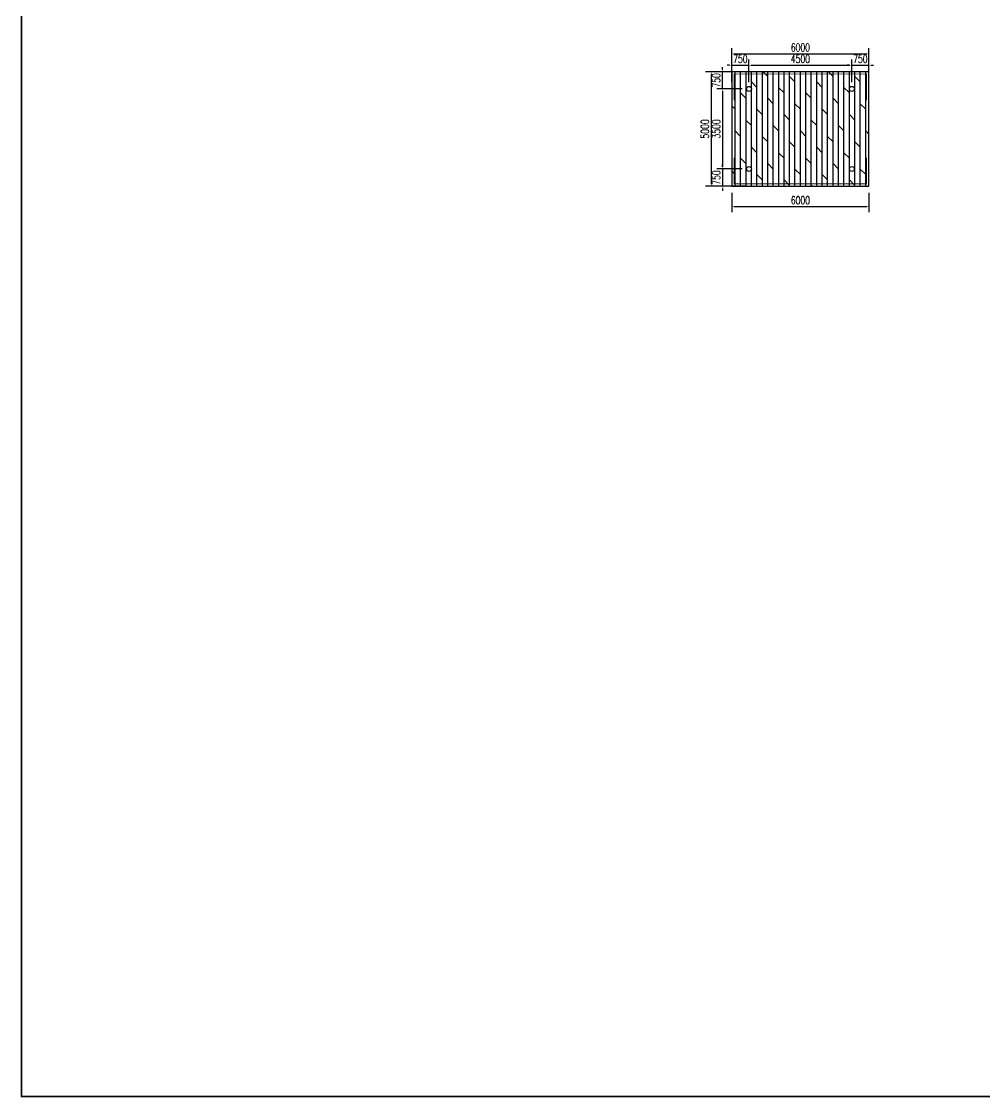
# Model space of a CAD drawing. Header units: millimetres. Extents: x -2430464 to 225692, y -180 to 1805330.
# Drawn here: x -809778 to -767638, y 716932 to 763958 of the extents above; entities that cross this region are included whole.
import ezdxf

# ---------------------------------------------------------------- set-up
doc = ezdxf.new("R2010")
doc.units = ezdxf.units.MM
doc.header["$LTSCALE"] = 1000
doc.layers.get('DEFPOINTS').update_dxf_attribs({"linetype": 'CONTINUOUS'})
for name, color, linetype in [('W-PLASTIC_RAILINGS塑木栏杆', 6, 'CONTINUOUS'), ('W-STEEL_FRAME钢架', 3, 'CONTINUOUS'), ('W-WOOD_FLOOR木地板', 30, 'CONTINUOUS'), ('建筑', 7, 'CONTINUOUS')]:
    doc.layers.add(name, color=color, linetype=linetype)
doc.layers.add('工作线', color=1, linetype='CONTINUOUS', lineweight=35)
doc.styles.add('STANDARD_T3', font='simplex.shx', dxfattribs={"width": 0.7, "bigfont": 'gbcbig.shx'})
doc.dimstyles.new('W&&100', dxfattribs={"dimtxt": 350, "dimasz": 100, "dimexe": 250, "dimexo": 300, "dimgap": 100, "dimtad": 1, "dimdec": 0, "dimzin": 0, "dimdsep": 46, "dimtxsty": 'STANDARD_T3', "dimcen": 0.09, "dimclrd": 1, "dimclre": 1, "dimclrt": 7, "dimazin": 2, "dimtfac": 1, "dimtdec": 0, "dimtix": 1, "dimtmove": 2, "dimatfit": 3, "dimfxl": 0, "dimtolj": 1, "dimtzin": 0, "dimarcsym": 0})

# ---------------------------------------------------------------- blocks, each defined once
blk = doc.blocks.new('*D237')
at = {"layer": 'DEFPOINTS', "color": 0, "transparency": 16777216}
for p in [(-772694, 762547), (-778694, 761757), (-772694, 761757)]:
    blk.add_point(p, dxfattribs=at)
at = {"layer": 'W-STEEL_FRAME钢架', "color": 1, "lineweight": -2, "transparency": 16777216}
for p, q in [((-778694, 762057), (-778694, 762797)), ((-772694, 762057), (-772694, 762797)), ((-778594, 762547), (-772794, 762547))]:
    blk.add_line(p, q, dxfattribs=at)
at = {"layer": 'W-STEEL_FRAME钢架', "color": 1, "transparency": 16777216}
for points in [[(-778594, 762563), (-778594, 762530), (-778694, 762547)], [(-772794, 762563), (-772794, 762530), (-772694, 762547)]]:
    blk.add_solid(points, dxfattribs=at)
at = {"layer": 'W-STEEL_FRAME钢架', "color": 7, "transparency": 16777216, "insert": (-775694, 762822), "char_height": 350, "attachment_point": 5, "style": 'STANDARD_T3'}
blk.add_mtext('\\A1;6000', dxfattribs=at)
blk = doc.blocks.new('*D238')
at = {"layer": 'DEFPOINTS', "color": 0, "transparency": 16777216}
for p in [(-778694, 761757), (-779596, 756757), (-778694, 756757)]:
    blk.add_point(p, dxfattribs=at)
at = {"layer": 'W-STEEL_FRAME钢架', "color": 1, "lineweight": -2, "transparency": 16777216}
for p, q in [((-778994, 761757), (-779846, 761757)), ((-779596, 761657), (-779596, 756857)), ((-778994, 756757), (-779846, 756757))]:
    blk.add_line(p, q, dxfattribs=at)
at = {"layer": 'W-STEEL_FRAME钢架', "color": 1, "transparency": 16777216}
for points in [[(-779612, 761657), (-779579, 761657), (-779596, 761757)], [(-779612, 756857), (-779579, 756857), (-779596, 756757)]]:
    blk.add_solid(points, dxfattribs=at)
at = {"layer": 'W-STEEL_FRAME钢架', "color": 7, "transparency": 16777216, "insert": (-779871, 759257), "char_height": 350, "attachment_point": 5, "rotation": 90, "style": 'STANDARD_T3'}
blk.add_mtext('\\A1;5000', dxfattribs=at)
blk = doc.blocks.new('*D235')
at = {"layer": 'DEFPOINTS', "color": 0, "transparency": 16777216}
for p in [(-779101, 761757), (-777914, 761757), (-777944, 761007)]:
    blk.add_point(p, dxfattribs=at)
at = {"layer": 'W-STEEL_FRAME钢架', "color": 1, "lineweight": -2, "transparency": 16777216}
for p, q in [((-779101, 761857), (-779101, 761957)), ((-778214, 761757), (-779351, 761757)), ((-779101, 761007), (-779101, 761757)), ((-778244, 761007), (-779351, 761007)), ((-779101, 760907), (-779101, 760807))]:
    blk.add_line(p, q, dxfattribs=at)
at = {"layer": 'W-STEEL_FRAME钢架', "color": 1, "transparency": 16777216}
for points in [[(-779118, 761857), (-779084, 761857), (-779101, 761757)], [(-779118, 760907), (-779084, 760907), (-779101, 761007)]]:
    blk.add_solid(points, dxfattribs=at)
at = {"layer": 'W-STEEL_FRAME钢架', "color": 7, "transparency": 16777216, "insert": (-779376, 761382), "char_height": 350, "attachment_point": 5, "rotation": 90, "style": 'STANDARD_T3'}
blk.add_mtext('\\A1;750', dxfattribs=at)
blk = doc.blocks.new('*D239')
at = {"layer": 'DEFPOINTS', "color": 0, "transparency": 16777216}
for p in [(-777944, 761007), (-779101, 757507), (-777944, 757507)]:
    blk.add_point(p, dxfattribs=at)
at = {"layer": 'W-STEEL_FRAME钢架', "color": 1, "lineweight": -2, "transparency": 16777216}
for p, q in [((-778244, 761007), (-779351, 761007)), ((-779101, 760907), (-779101, 757607)), ((-778244, 757507), (-779351, 757507))]:
    blk.add_line(p, q, dxfattribs=at)
at = {"layer": 'W-STEEL_FRAME钢架', "color": 1, "transparency": 16777216}
for points in [[(-779118, 760907), (-779084, 760907), (-779101, 761007)], [(-779118, 757607), (-779084, 757607), (-779101, 757507)]]:
    blk.add_solid(points, dxfattribs=at)
at = {"layer": 'W-STEEL_FRAME钢架', "color": 7, "transparency": 16777216, "insert": (-779376, 759257), "char_height": 350, "attachment_point": 5, "rotation": 90, "style": 'STANDARD_T3'}
blk.add_mtext('\\A1;3500', dxfattribs=at)
blk = doc.blocks.new('*D240')
at = {"layer": 'DEFPOINTS', "color": 0, "transparency": 16777216}
for p in [(-777944, 757507), (-779101, 756757), (-777794, 756757)]:
    blk.add_point(p, dxfattribs=at)
at = {"layer": 'W-STEEL_FRAME钢架', "color": 1, "lineweight": -2, "transparency": 16777216}
for p, q in [((-779101, 757607), (-779101, 757707)), ((-778244, 757507), (-779351, 757507)), ((-779101, 757507), (-779101, 756757)), ((-778094, 756757), (-779351, 756757)), ((-779101, 756657), (-779101, 756557))]:
    blk.add_line(p, q, dxfattribs=at)
at = {"layer": 'W-STEEL_FRAME钢架', "color": 1, "transparency": 16777216}
for points in [[(-779118, 757607), (-779084, 757607), (-779101, 757507)], [(-779118, 756657), (-779084, 756657), (-779101, 756757)]]:
    blk.add_solid(points, dxfattribs=at)
at = {"layer": 'W-STEEL_FRAME钢架', "color": 7, "transparency": 16777216, "insert": (-779376, 757132), "char_height": 350, "attachment_point": 5, "rotation": 90, "style": 'STANDARD_T3'}
blk.add_mtext('\\A1;750', dxfattribs=at)
blk = doc.blocks.new('*D236')
at = {"layer": 'DEFPOINTS', "color": 0, "transparency": 16777216}
for p in [(-777944, 762046), (-778694, 761007), (-777944, 761007)]:
    blk.add_point(p, dxfattribs=at)
at = {"layer": 'W-STEEL_FRAME钢架', "color": 1, "lineweight": -2, "transparency": 16777216}
for p, q in [((-778694, 761307), (-778694, 762296)), ((-777944, 761307), (-777944, 762296)), ((-778794, 762046), (-778894, 762046)), ((-778694, 762046), (-777944, 762046)), ((-777844, 762046), (-777744, 762046))]:
    blk.add_line(p, q, dxfattribs=at)
at = {"layer": 'W-STEEL_FRAME钢架', "color": 1, "transparency": 16777216}
for points in [[(-778794, 762063), (-778794, 762030), (-778694, 762046)], [(-777844, 762063), (-777844, 762030), (-777944, 762046)]]:
    blk.add_solid(points, dxfattribs=at)
at = {"layer": 'W-STEEL_FRAME钢架', "color": 7, "transparency": 16777216, "insert": (-778319, 762321), "char_height": 350, "attachment_point": 5, "style": 'STANDARD_T3'}
blk.add_mtext('\\A1;750', dxfattribs=at)
blk = doc.blocks.new('*D241')
at = {"layer": 'DEFPOINTS', "color": 0, "transparency": 16777216}
for p in [(-773444, 762046), (-777944, 761007), (-773444, 761007)]:
    blk.add_point(p, dxfattribs=at)
at = {"layer": 'W-STEEL_FRAME钢架', "color": 1, "lineweight": -2, "transparency": 16777216}
for p, q in [((-777944, 761307), (-777944, 762296)), ((-773444, 761307), (-773444, 762296)), ((-777844, 762046), (-773544, 762046))]:
    blk.add_line(p, q, dxfattribs=at)
at = {"layer": 'W-STEEL_FRAME钢架', "color": 1, "transparency": 16777216}
for points in [[(-777844, 762063), (-777844, 762030), (-777944, 762046)], [(-773544, 762063), (-773544, 762030), (-773444, 762046)]]:
    blk.add_solid(points, dxfattribs=at)
at = {"layer": 'W-STEEL_FRAME钢架', "color": 7, "transparency": 16777216, "insert": (-775694, 762321), "char_height": 350, "attachment_point": 5, "style": 'STANDARD_T3'}
blk.add_mtext('\\A1;4500', dxfattribs=at)
blk = doc.blocks.new('*D242')
at = {"layer": 'DEFPOINTS', "color": 0, "transparency": 16777216}
for p in [(-772694, 762046), (-773444, 761007), (-772694, 761056)]:
    blk.add_point(p, dxfattribs=at)
at = {"layer": 'W-STEEL_FRAME钢架', "color": 1, "lineweight": -2, "transparency": 16777216}
for p, q in [((-773444, 761307), (-773444, 762296)), ((-772694, 761356), (-772694, 762296)), ((-773544, 762046), (-773644, 762046)), ((-773444, 762046), (-772694, 762046)), ((-772594, 762046), (-772494, 762046))]:
    blk.add_line(p, q, dxfattribs=at)
at = {"layer": 'W-STEEL_FRAME钢架', "color": 1, "transparency": 16777216}
for points in [[(-773544, 762063), (-773544, 762030), (-773444, 762046)], [(-772594, 762063), (-772594, 762030), (-772694, 762046)]]:
    blk.add_solid(points, dxfattribs=at)
at = {"layer": 'W-STEEL_FRAME钢架', "color": 7, "transparency": 16777216, "insert": (-773069, 762321), "char_height": 350, "attachment_point": 5, "style": 'STANDARD_T3'}
blk.add_mtext('\\A1;750', dxfattribs=at)
blk = doc.blocks.new('*D243')
at = {"layer": 'DEFPOINTS', "color": 0, "transparency": 16777216}
for p in [(-778694, 756757), (-772694, 756757), (-772694, 755861)]:
    blk.add_point(p, dxfattribs=at)
at = {"layer": 'W-STEEL_FRAME钢架', "color": 1, "lineweight": -2, "transparency": 16777216}
for p, q in [((-778694, 756457), (-778694, 755611)), ((-772694, 756457), (-772694, 755611)), ((-778594, 755861), (-772794, 755861))]:
    blk.add_line(p, q, dxfattribs=at)
at = {"layer": 'W-STEEL_FRAME钢架', "color": 1, "transparency": 16777216}
for points in [[(-778594, 755877), (-778594, 755844), (-778694, 755861)], [(-772794, 755877), (-772794, 755844), (-772694, 755861)]]:
    blk.add_solid(points, dxfattribs=at)
at = {"layer": 'W-STEEL_FRAME钢架', "color": 7, "transparency": 16777216, "insert": (-775694, 756136), "char_height": 350, "attachment_point": 5, "style": 'STANDARD_T3'}
blk.add_mtext('\\A1;6000', dxfattribs=at)

msp = doc.modelspace()

# ---------------------------------------------------------------- hatches: boundary and pattern name
at = {"layer": 'W-WOOD_FLOOR木地板'}
h = msp.add_hatch(dxfattribs=at)
h.set_pattern_fill('DOLMIT', color=256, scale=300, angle=90)
h.set_pattern_definition([(90, (-2973803.16, -1036511.8), (-238.122618, 1e-14), []), (135, (-2973803.16, -1036511.8), (-476.24491, -476.24491), [336.75638, -673.512])])
h.paths.add_polyline_path([(-778693.66, 761757.2), (-778693.66, 756757.2), (-772693.66, 756757.2), (-772693.66, 761757.2)])
h.paths.add_polyline_path([(-778053.16, 761006.95, -1), (-777834.16, 761006.95, -1)], flags=16)
h.paths.add_polyline_path([(-773553.16, 761006.95, -1), (-773334.16, 761006.95, -1)], flags=16)
h.paths.add_polyline_path([(-777834.16, 757506.95, -1), (-778053.16, 757506.95, -1)], flags=16)
h.paths.add_polyline_path([(-773334.16, 757506.95, -1), (-773553.16, 757506.95, -1)], flags=16)

# ---------------------------------------------------------------- linework, layer by layer
at = {"layer": 'W-PLASTIC_RAILINGS塑木栏杆', "const_width": 30}
for points in [[(-778593.66, 760509.08), (-778593.66, 761657.2), (-772793.66, 761657.2), (-772793.66, 760509.08)], [(-772793.66, 758009.08), (-772793.66, 756857.2), (-778593.66, 756857.2), (-778593.66, 758009.08)]]:
    msp.add_lwpolyline(points, dxfattribs=at)
at = {"layer": 'W-STEEL_FRAME钢架'}
msp.add_lwpolyline([(-778693.66, 756757.2), (-772693.66, 756757.2), (-772693.66, 761757.2), (-778693.66, 761757.2)], close=True, dxfattribs=at)
at = {"layer": '工作线'}
msp.add_lwpolyline([(-809778.48, 807639.7), (-725497.98, 807639.7), (-725497.98, 716932.2), (-809778.48, 716932.2)], close=True, dxfattribs=at)
at = {"layer": '建筑', "color": 2}
for centre in [(-777943.66, 761006.95), (-773443.66, 761006.95), (-777943.66, 757506.95), (-773443.66, 757506.95)]:
    msp.add_circle(centre, 109.5, dxfattribs=at)

# ---------------------------------------------------------------- dimensions: what is measured, and where the dimension line sits
at = {"layer": 'W-STEEL_FRAME钢架'}
for base, p1, p2, picture, middle in [((-772693.66, 762546.7), (-778693.66, 761757.2), (-772693.66, 761757.2), '*D237', (-775693.66, 762821.7)), ((-777943.66, 762046.2), (-778693.66, 761006.95), (-777943.66, 761006.95), '*D236', (-778318.66, 762321.2)), ((-773443.66, 762046.2), (-777943.66, 761006.95), (-773443.66, 761006.95), '*D241', (-775693.66, 762321.2)), ((-772693.66, 762046.2), (-773443.66, 761006.95), (-772693.66, 761055.7), '*D242', (-773068.66, 762321.2)), ((-772693.66, 755860.7), (-778693.66, 756757.2), (-772693.66, 756757.2), '*D243', (-775693.66, 756135.7))]:
    dim = msp.add_linear_dim(base=base, p1=p1, p2=p2, dimstyle='W&&100', dxfattribs=at)
    dim.commit()
    dim.dimension.update_dxf_attribs({"geometry": picture, "text_midpoint": middle})
for base, p1, p2, picture, middle in [((-779101.16, 761757.2), (-777943.66, 761006.95), (-777913.66, 761757.2), '*D235', (-779376.16, 761382.08)), ((-779595.66, 756757.2), (-778693.66, 761757.2), (-778693.66, 756757.2), '*D238', (-779870.66, 759257.2)), ((-779101.16, 757506.95), (-777943.66, 761006.95), (-777943.66, 757506.95), '*D239', (-779376.16, 759256.95)), ((-779101.16, 756757.2), (-777943.66, 757506.95), (-777793.66, 756757.2), '*D240', (-779376.16, 757132.08))]:
    dim = msp.add_linear_dim(base=base, p1=p1, p2=p2, angle=90, dimstyle='W&&100', dxfattribs=at)
    dim.commit()
    dim.dimension.update_dxf_attribs({"geometry": picture, "text_midpoint": middle})

doc.saveas('drawing.dxf')
